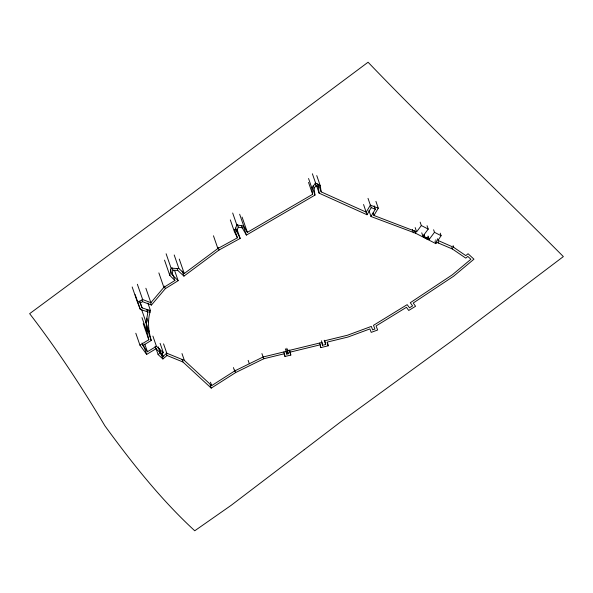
<?xml version="1.0" encoding="UTF-8"?>
<svg xmlns="http://www.w3.org/2000/svg" width="593" height="593" viewBox="0 0 593 593"><rect width="100%" height="100%" fill="white"/><g stroke="black" fill="none" stroke-linecap="round" stroke-linejoin="round"><path stroke-width="0.89" d="M289.636 350.411L290.822 355.066L285.003 356.482L284.447 353.724L263.752 358.758L235.643 372.567L211.234 388.126L182.94 361.982L167.041 355.496L162.882 358.973L158.109 354.562L160.266 352.753L155.966 348.773L146.656 354.421L139.933 345.141L148.799 339.767L146.997 332.073L146.123 322.57L147.916 311.911L147.027 309.361M163.838 356.942L161.177 354.481L163.334 352.672L156.426 346.297L147.42 351.76L142.913 345.534L151.23 340.486C148.428 330.798 147.197 320.383 150.511 310.658L147.865 303.016M147.916 311.911L140.341 309.427L137.465 302.252L142.668 299.554L150.881 302.689L163.868 287.346L174.898 280.489L169.813 275.404L171.118 268.206L166.114 253.767M150.511 310.658L142.112 307.908L140.133 302.979L142.617 301.689L151.445 305.061L165.328 288.65L178.137 280.689L172.118 274.663L172.919 270.208L172.037 267.658M174.201 254.983L178.908 268.577L184.26 273.521L217.868 248.526L237.415 237.808L234.435 231.781L236.8 224.895L232.678 213.006M177.181 268.74L177.774 270.438L183.934 276.13L219.032 250.024L240.18 238.43L236.74 231.478L238.238 227.134L237.356 224.584M316.484 185.542L319.138 193.185L367.015 214.748L371.233 207.639L368.016 198.351M435.84 239.787L436.722 242.337L435.862 243.649L415.604 233.234L370.988 216.512L375.325 209.203L374.146 205.808M420.155 222.153L421.334 225.548L416.634 231.848L373.938 215.481L378.275 208.18L375.918 201.383M320.198 345.897L320.791 347.602L328.196 345.801L327.432 342.035L347.921 337.054L369.899 328.93L371.211 332.376L377.637 330.004L376.095 325.942L406.427 307.307L408.74 310.458L415.582 306.255L413.21 303.038L453.66 276.19L473.955 259.193L468.047 253.73L465.801 255.613L453.697 247.355L437.968 240.447L441.096 235.71L440.214 233.16M433.602 229.765L434.484 232.308L429.184 239.424L422.928 236.207L428.228 229.098L427.049 225.696M423.847 235.221L424.277 234.65L424.751 237.148M424.225 237.437L424.655 236.866L428.48 239.068L428.057 239.639L424.225 237.437L423.973 235.962M239.661 214.236L243.782 226.133L247.377 232.345L312.652 194.304L311.792 187.848L315.624 183.118L312.385 173.779M241.351 225.288L242.233 227.838L246.414 235.08L314.972 195.119L314.053 188.181L316.032 185.735L315.15 183.185M286.827 348.247L288.309 353.754L286.775 354.125L286.219 351.375L263.099 356.993L234.606 370.996L211.671 385.613L184.349 360.374L166.789 353.206L163.119 356.282L161.941 352.887M287.709 350.797L321.992 342.465L322.562 345.245L325.676 344.489L324.912 340.723L347.402 335.26L371.314 326.417L372.619 329.871L374.902 329.026L373.501 325.327L407.169 304.646L409.489 307.789L412.595 305.884L410.274 302.726L452.348 274.796L470.894 259.267L467.81 256.421L465.772 258.125L452.4 249.001L436.722 242.337M290.222 352.109L320.22 344.815L320.791 347.602M171.118 268.206L178.908 268.577M172.919 270.208L177.774 270.438M236.8 224.895L243.782 226.133M238.238 227.134L242.233 227.838M378.275 208.18L370.366 205.148L366.215 212.153L321.169 191.865L318.515 184.223M371.233 207.639L375.325 209.203M421.334 225.548L428.228 229.098M434.484 232.308L441.096 235.71M315.624 183.118L320.279 185.779L321.169 191.865M316.032 185.735L318.233 186.988L319.138 193.185M453.111 245.658L453.697 247.355M451.814 247.303L452.4 249.001M437.382 238.749L437.968 240.447M438.108 241.284L438.694 242.982M434.98 241.099L435.862 243.649M428.013 236.051L429.184 239.424M421.749 232.812L422.928 236.207M415.167 227.601L416.634 231.848M414.722 230.684L415.604 233.234M412.291 229.395L413.469 232.79M373.056 212.931L373.938 215.481M368.928 210.559L370.988 216.512M363.568 204.511L367.015 214.748M316.751 175.587L320.279 185.779M317.055 183.593L318.233 186.988M313.171 185.631L314.053 188.181M312.326 187.477L314.972 195.119M308.56 178.508L311.792 187.848M308.53 182.407L312.652 194.304M327.017 342.398L328.196 345.801M324.208 340.241L325.676 344.489M321.406 340.767L321.992 342.465M321.969 343.547L322.562 345.245M319.634 343.117L320.22 344.815M289.058 349.966L290.822 355.066M242.077 217.053L247.377 232.345M286.842 349.507L288.309 353.754M243.182 225.733L246.414 235.08M285.337 348.825L286.219 351.375M285.893 351.582L286.775 354.125M283.854 352.027L284.447 353.724M284.121 353.932L285.003 356.482M236.941 229.083L240.18 238.43M235.569 228.083L236.74 231.478M234.472 229.313L237.415 237.808M230.314 219.892L234.435 231.781M261.921 353.591L263.752 358.758M218.15 247.481L219.032 250.024M213.458 235.784L217.868 248.526M248.163 360.359L249.342 363.754M234.761 370.017L235.643 372.567M233.434 367.593L234.606 370.996M179.264 259.082L184.26 273.521M182.17 271.031L183.934 276.13M174.609 270.497L178.137 280.689M210.493 382.218L211.671 385.613M172.837 274.537L174.898 280.489M170.354 269.57L172.118 274.663M210.063 384.731L211.234 388.126M164.52 260.112L169.813 275.404M164.446 286.1L165.328 288.65M158.865 272.899L163.868 287.346M181.992 353.576L184.349 360.374M182.058 359.425L182.94 361.982M145.878 288.25L150.881 302.689M150.563 302.512L151.445 305.061M163.557 343.866L166.789 353.206M166.159 352.946L167.041 355.496M149.006 310.05L149.888 312.6M160.095 343.332L163.334 352.672M146.871 309.85L147.753 312.4M137.368 284.262L142.668 299.554M159.94 350.478L162.882 358.973M159.117 348.536L161.177 354.481M142.023 299.984L142.617 301.689M158.205 346.801L160.266 352.753M146.834 318.174L148.309 322.429M152.898 336.098L156.426 346.297M139.852 301.466L142.112 307.908M156.048 348.617L158.109 354.562M139.548 301.274L140.133 302.979M155.084 346.23L155.966 348.773M141.705 309.828L146.123 322.57M145.626 321.421L149.154 331.613M146.226 326.046L151.23 340.486M135.145 294.61L140.341 309.427M132.165 286.96L137.465 302.252M141.994 317.633L146.997 332.073M143.209 323.622L148.799 339.767M144.774 344.118L147.42 351.76M143.424 345.082L146.656 354.421M142.031 342.984L142.913 345.534M135.812 333.251L139.933 345.141M428.48 239.068L428.102 236.852L427.679 237.422L428.057 239.639M304.202 449.731L231.166 505.325L194.749 530.772C160.77 499.439 132.061 463.074 104.894 425.826C81.841 387.11 57.136 349.403 29.65 313.667L192.354 193.325L368.075 62.228C431.66 128.525 498.609 191.45 563.35 256.591L452.348 340.575L340.708 421.86L304.202 449.731"/></g></svg>
